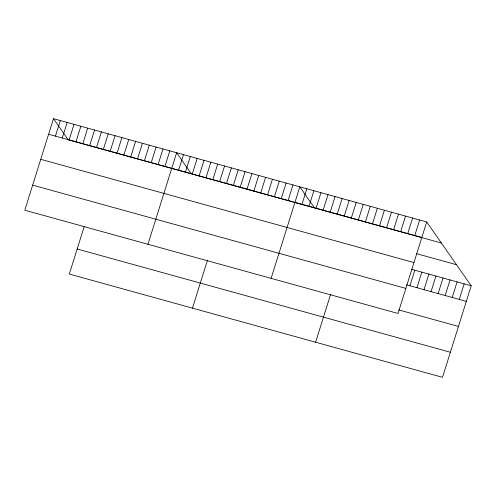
<?xml version="1.0" encoding="UTF-8"?>
<svg xmlns="http://www.w3.org/2000/svg" width="496" height="496" viewBox="0 0 496 496"><rect width="100%" height="100%" fill="white"/><g stroke="black" fill="none" stroke-linecap="round" stroke-linejoin="round"><path stroke-width="0.74" d="M53.481 118.674L24.8 210.205L398.009 313.466L426.69 221.935L53.481 118.674L68.169 139.748L142.749 160.382M55.447 136.14L60.326 120.565M62.285 138.037L67.171 122.462M69.13 139.928L74.009 124.353M75.975 141.819L80.854 126.244M82.813 143.716L87.693 128.142M89.658 145.607L94.538 130.033M96.497 147.498L101.376 131.924M103.342 149.395L108.221 133.821M84.134 226.759L69.31 274.065L442.519 377.326L471.2 285.795L426.69 221.935M110.18 151.286L115.066 135.712M117.025 153.177L121.904 137.603M123.87 155.074L128.749 139.5M130.708 156.965L135.588 141.391M137.553 158.856L142.433 143.282M144.392 160.754L149.271 145.179M151.237 162.645L156.116 147.07M158.075 164.536L162.961 148.967M164.92 166.433L169.799 150.858M147.957 244.28L176.644 152.749L191.332 173.823L177.649 170.035M178.603 170.215L183.483 154.647M185.448 172.112L190.328 156.538M192.287 174.003L197.166 158.429M199.132 175.9L204.011 160.326M205.97 177.791L210.856 162.217M212.815 179.682L217.694 164.108M219.654 181.579L224.539 166.005M226.498 183.47L231.378 167.896M192.467 308.14L207.514 260.121M233.343 185.361L238.223 169.787M240.182 187.259L245.061 171.684M247.027 189.15L251.906 173.575M253.865 191.041L258.751 175.466M260.71 192.938L265.589 177.363M267.549 194.829L272.434 179.254M274.393 196.72L279.273 181.145M281.238 198.617L286.118 183.043M288.077 200.508L292.956 184.934M271.12 278.355L299.801 186.831L314.489 207.898M301.971 204.352L306.85 188.778M309.02 206.305L313.9 190.731M316.07 208.252L320.949 192.677M323.119 210.205L327.999 194.63M330.169 212.152L335.048 196.583M337.218 214.105L342.097 198.53M344.267 216.058L349.147 200.483M351.317 218.004L356.196 202.43M315.623 342.215L330.677 294.196M358.366 219.957L363.246 204.383M365.416 221.904L370.295 206.336M372.465 223.857L377.344 208.283M379.514 225.81L384.394 210.236M386.564 227.757L391.443 212.183M393.613 229.71L398.493 214.136M400.663 231.657L405.542 216.089M407.712 233.61L412.591 218.035M414.761 235.563L419.641 219.988M409.925 285.764L414.805 270.19M416.975 287.717L421.854 272.143M424.024 289.664L428.904 274.096M431.074 291.617L435.953 276.043M438.123 293.57L443.002 277.996M445.172 295.517L450.052 279.942M452.222 297.47L457.101 281.895M459.271 299.417L464.151 283.848M48.602 134.249L421.811 237.51M143.437 160.574L157.12 164.356M157.802 164.548L176.96 169.849M192.014 174.015L218.017 181.207M218.699 181.4L232.382 185.182M233.064 185.374L293.279 202.033M293.961 202.219L349.029 217.459M349.736 217.651L399.082 231.31M399.788 231.502L441.378 243.009M416.33 253.605L456.512 264.721M40.746 159.315L413.955 262.576M411.277 269.216L471.2 285.795M406.398 284.791L466.321 301.37M32.655 185.138L405.864 288.399M398.542 309.857L458.465 326.436M77.165 248.998L450.374 352.259"/></g></svg>
